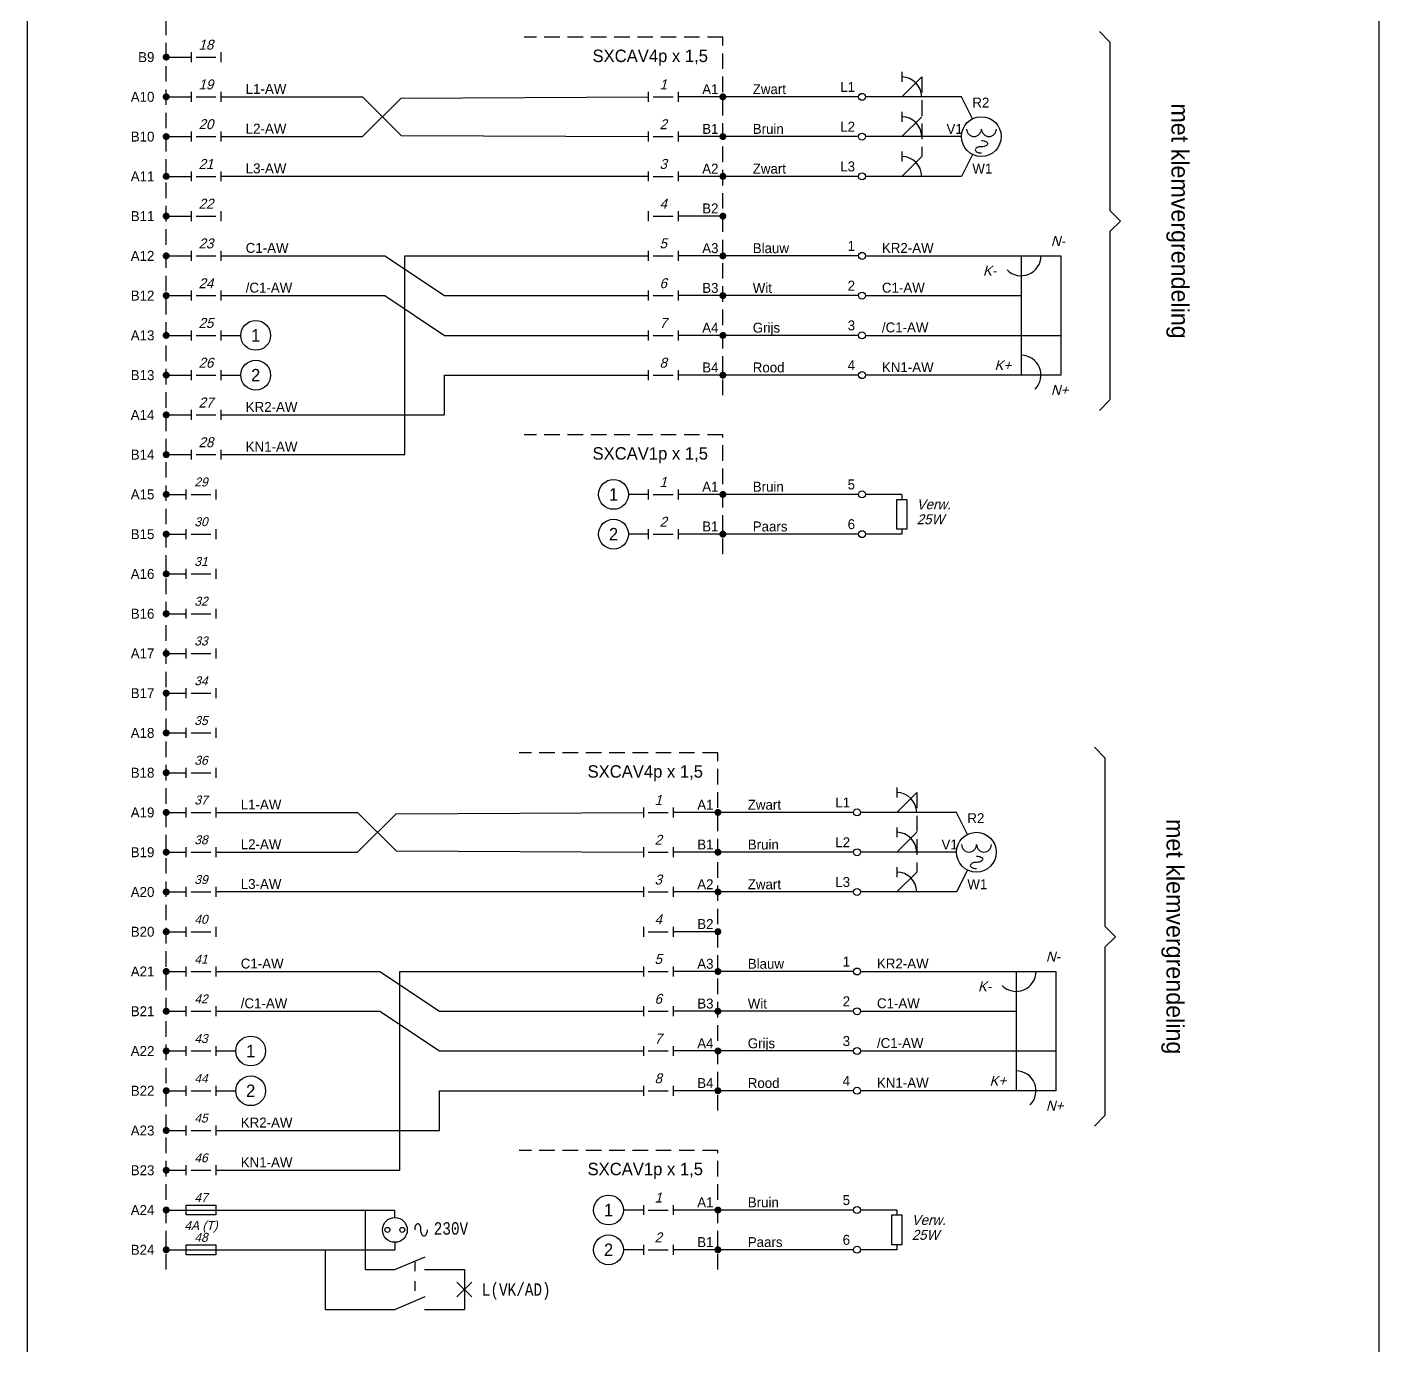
# Model space of a CAD drawing. Header units: millimetres. Extents: x -1040 to 5136, y -2580 to 8636.
# Drawn here: x 864 to 1136, y -947.4 to -682 of the extents above; entities that cross this region are included whole.
import ezdxf
from ezdxf.enums import TextEntityAlignment as Align

# ---------------------------------------------------------------- set-up
doc = ezdxf.new("R2010")
doc.units = ezdxf.units.MM
for name, pattern in [('HIDDEN', [0.375, 0.25, -0.125]), ('HIDDEN2', [4.6875, 3.125, -1.5625]), ('PUNT', [4, 2, -2])]:
    doc.linetypes.add(name, pattern=pattern)
doc.layers.add('18c', color=1, linetype='Continuous')
doc.layers.add('35c', color=2, linetype='Continuous')
doc.layers.add('Nieuw', color=7, linetype='Continuous', true_color=0xff0505)
doc.layers.add('noprint', color=40, linetype='Continuous', plot=False)
doc.styles.add('ISO', font='isoplus')
doc.styles.add('ISO2_5', font='isoplus', dxfattribs={"height": 2.5})
doc.styles.add('ISO2S', font='isoplus', dxfattribs={"oblique": 15, "height": 2})
doc.styles.add('iso3_5', font='isoplus.shx', dxfattribs={"height": 3.5})
doc.styles.add('isoplus', font='isoplus.shx')
doc.styles.add('MONO_8', font='monotxt', dxfattribs={"width": 0.8})
doc.styles.get("Standard").update_dxf_attribs({"font": 'isoplus.shx'})
doc.styles.add('TXTS', font='txt', dxfattribs={"oblique": 15})

# ---------------------------------------------------------------- blocks, each defined once
blk = doc.blocks.new('paginalayout')
at = {"layer": 'noprint'}
blk.add_line((864, -364), (864, -2500), dxfattribs=at)
at = {"layer": 'noprint', "linetype": 'Continuous'}
for p, q in [((1136, -500), (1136, -690)), ((1136, -690), (1136, -900)), ((1136, -900), (1136, -1110))]:
    blk.add_line(p, q, dxfattribs=at)
blk = doc.blocks.new('T_SHR_B1')
at = {"color": 7}
for p, q in [((-3, 1), (-3, -1)), ((-2, 0), (2, 0)), ((3, 1), (3, -1))]:
    blk.add_line(p, q, dxfattribs=at)
at = {"color": 7, "style": 'TXTS', "oblique": 15}
blk.add_attdef('SNAME', text='', height=2, dxfattribs=at).set_placement((0, 2.5), align=Align.MIDDLE)
at = {"color": 1, "style": 'MONO_8', "width": 0.8, "flags": 1}
for tag, p in [('LIJN', (0, 2)), ('STATION', (0, 0)), ('GEBRUIK', (0, -2))]:
    blk.add_attdef(tag, text='', height=1.5, dxfattribs=at).set_placement(p, align=Align.MIDDLE)
blk = doc.blocks.new('T_SP736O')
at = {"color": 7}
for centre, radius in [((0, 0), 2.5), ((-1.5, 0), 0.5), ((1.5, 0), 0.5)]:
    blk.add_circle(centre, radius, dxfattribs=at)
at = {"color": 7, "style": 'ISO2S', "oblique": 15}
blk.add_attdef('L1', text='', height=2, dxfattribs=at).set_placement((-3, 3.12), align=Align.RIGHT)
at = {"color": 9, "style": 'MONO_8', "width": 0.8, "flags": 1}
for tag, p in [('LIJN', (0, 2)), ('STATION', (0, 0)), ('GEBRUIK', (0, -2))]:
    blk.add_attdef(tag, text='', height=1.5, dxfattribs=at).set_placement(p, align=Align.MIDDLE)
at = {"color": 7, "style": 'ISO2S', "oblique": 15}
blk.add_attdef('L2', (3, 3.12), '', height=2, dxfattribs=at)
at = {"color": 7, "style": 'MONO_8', "width": 0.8}
blk.add_attdef('SPNAME', text='', height=2.5, dxfattribs=at).set_placement((0, -5), align=Align.MIDDLE)
blk = doc.blocks.new('T_L71V1')
at = {"color": 2, "linetype": 'Continuous'}
for p, q in [((-1.5, 1.5), (1.5, -1.5)), ((-1.5, -1.5), (1.5, 1.5))]:
    blk.add_line(p, q, dxfattribs=at)
at = {"color": 9, "style": 'MONO_8', "width": 0.8, "flags": 1}
for tag, p in [('LIJN', (0, 2)), ('STATION', (0, 0)), ('GEBRUIK', (0, -2))]:
    blk.add_attdef(tag, text='', height=1.5, dxfattribs=at).set_placement(p, align=Align.MIDDLE)
at = {"color": 7, "style": 'MONO_8', "width": 0.8}
for tag, p, height in [('FT', (3.5, 2.5), 2), ('LNAME', (3.5, -1.25), 2.5)]:
    blk.add_attdef(tag, p, '', height=height, dxfattribs=at)
at = {"color": 7, "style": 'ISO'}
blk.add_attdef('W', (3.5, -4.5), '', height=2, dxfattribs=at)
blk = doc.blocks.new('T_WISS1')
at = {"color": 7, "linetype": 'Continuous'}
blk.add_lwpolyline([(2.5, 0, -0.051099), (2.45, -0.51, -0.064948), (2.32, -0.88, -0.104203), (2.09, -1.17, -0.174705), (1.88, -1.25, -0.174705), (1.66, -1.17, -0.104203), (1.43, -0.88, -0.064948), (1.3, -0.51, -0.051099), (1.25, 0, 0.051099), (1.2, 0.51, 0.064948), (1.07, 0.88, 0.104203), (0.84, 1.17, 0.174705), (0.62, 1.25, 0.174705), (0.41, 1.17, 0.104203), (0.18, 0.88, 0.064948), (0.05, 0.51, 0.051099), (0, 0)], format="xyb", dxfattribs=at)
blk = doc.blocks.new('knooppunt')
at = {"linetype": 'Continuous', "const_width": 0.7}
blk.add_lwpolyline([(-0.35, 0, 1), (0.35, 0, 1)], format="xyb", close=True, dxfattribs=at)
blk = doc.blocks.new('*U153')
at = {"linetype": 'Continuous'}
for p, q in [((-2, -1), (-2, 1)), ((-2, 1), (4, 1)), ((4, 1), (4, -1)), ((4, -1), (-2, -1))]:
    blk.add_line(p, q, dxfattribs=at)
blk.add_line((-2, 0), (4, 0))
at = {"style": 'isoplus', "oblique": 15}
blk.add_attdef('XTRTXTTOP', text='', height=1.8, dxfattribs=at).set_placement((1, 4), align=Align.CENTER)
blk.add_attdef('SNAME', text='', height=1.8, dxfattribs=at).set_placement((1, 2.5), align=Align.MIDDLE)
at = {"style": 'isoplus'}
blk.add_attdef('W', text='', height=1.8, dxfattribs=at).set_placement((1, -2.5), align=Align.MIDDLE)
at = {"style": 'isoplus', "oblique": 15}
blk.add_attdef('XTRTXTBOT', text='', height=1.8, dxfattribs=at).set_placement((1, -4), align=Align.TOP_CENTER)
blk = doc.blocks.new('*U157')
at = {"linetype": 'Continuous'}
for p, q in [((-2, -1), (-2, 1)), ((-2, 1), (4, 1)), ((4, 1), (4, -1)), ((4, -1), (-2, -1))]:
    blk.add_line(p, q, dxfattribs=at)
blk.add_line((-2, 0), (4, 0))
at = {"style": 'isoplus', "oblique": 15}
blk.add_attdef('XTRTXTTOP', text='', height=1.8, dxfattribs=at).set_placement((1, 4), align=Align.CENTER)
blk.add_attdef('SNAME', text='', height=1.8, dxfattribs=at).set_placement((1, 2.5), align=Align.MIDDLE)
at = {"style": 'isoplus'}
blk.add_attdef('W', text='', height=1.8, dxfattribs=at).set_placement((1, -2.5), align=Align.MIDDLE)
at = {"style": 'isoplus', "oblique": 15}
blk.add_attdef('XTRTXTBOT', text='', height=1.8, dxfattribs=at).set_placement((1, -4), align=Align.TOP_CENTER)
blk = doc.blocks.new('*U158')
at = {"linetype": 'Continuous'}
for p, q in [((-2, -1), (-2, 1)), ((4, 1), (4, -1))]:
    blk.add_line(p, q, dxfattribs=at)
blk.add_line((-1, 0), (3, 0))
at = {"style": 'isoplus', "oblique": 15}
blk.add_attdef('XTRTXTTOP', text='', height=1.8, dxfattribs=at).set_placement((1, 4), align=Align.CENTER)
blk.add_attdef('SNAME', text='', height=1.8, dxfattribs=at).set_placement((1, 2.5), align=Align.MIDDLE)
at = {"style": 'isoplus'}
blk.add_attdef('W', text='', height=1.8, dxfattribs=at).set_placement((1, -2.5), align=Align.MIDDLE)
at = {"style": 'isoplus', "oblique": 15}
blk.add_attdef('XTRTXTBOT', text='', height=1.8, dxfattribs=at).set_placement((1, -4), align=Align.TOP_CENTER)
blk = doc.blocks.new('*U159')
at = {"linetype": 'Continuous'}
for p, q in [((-2, -1), (-2, 1)), ((4, 1), (4, -1))]:
    blk.add_line(p, q, dxfattribs=at)
blk.add_line((-1, 0), (3, 0))
at = {"style": 'isoplus', "oblique": 15}
blk.add_attdef('XTRTXTTOP', text='', height=1.8, dxfattribs=at).set_placement((1, 4), align=Align.CENTER)
blk.add_attdef('SNAME', text='', height=1.8, dxfattribs=at).set_placement((1, 2.5), align=Align.MIDDLE)
at = {"style": 'isoplus'}
blk.add_attdef('W', text='', height=1.8, dxfattribs=at).set_placement((1, -2.5), align=Align.MIDDLE)
at = {"style": 'isoplus', "oblique": 15}
blk.add_attdef('XTRTXTBOT', text='', height=1.8, dxfattribs=at).set_placement((1, -4), align=Align.TOP_CENTER)
blk = doc.blocks.new('*U160')
at = {"linetype": 'Continuous'}
for p, q in [((-2, -1), (-2, 1)), ((4, 1), (4, -1))]:
    blk.add_line(p, q, dxfattribs=at)
blk.add_line((-1, 0), (3, 0))
at = {"style": 'isoplus', "oblique": 15}
blk.add_attdef('XTRTXTTOP', text='', height=1.8, dxfattribs=at).set_placement((1, 4), align=Align.CENTER)
blk.add_attdef('SNAME', text='', height=1.8, dxfattribs=at).set_placement((1, 2.5), align=Align.MIDDLE)
at = {"style": 'isoplus'}
blk.add_attdef('W', text='', height=1.8, dxfattribs=at).set_placement((1, -2.5), align=Align.MIDDLE)
at = {"style": 'isoplus', "oblique": 15}
blk.add_attdef('XTRTXTBOT', text='', height=1.8, dxfattribs=at).set_placement((1, -4), align=Align.TOP_CENTER)
blk = doc.blocks.new('*U161')
at = {"linetype": 'Continuous'}
for p, q in [((-2, -1), (-2, 1)), ((4, 1), (4, -1))]:
    blk.add_line(p, q, dxfattribs=at)
blk.add_line((-1, 0), (3, 0))
at = {"style": 'isoplus', "oblique": 15}
blk.add_attdef('XTRTXTTOP', text='', height=1.8, dxfattribs=at).set_placement((1, 4), align=Align.CENTER)
blk.add_attdef('SNAME', text='', height=1.8, dxfattribs=at).set_placement((1, 2.5), align=Align.MIDDLE)
at = {"style": 'isoplus'}
blk.add_attdef('W', text='', height=1.8, dxfattribs=at).set_placement((1, -2.5), align=Align.MIDDLE)
at = {"style": 'isoplus', "oblique": 15}
blk.add_attdef('XTRTXTBOT', text='', height=1.8, dxfattribs=at).set_placement((1, -4), align=Align.TOP_CENTER)
blk = doc.blocks.new('*U162')
at = {"linetype": 'Continuous'}
for p, q in [((-2, -1), (-2, 1)), ((4, 1), (4, -1))]:
    blk.add_line(p, q, dxfattribs=at)
blk.add_line((-1, 0), (3, 0))
at = {"style": 'isoplus', "oblique": 15}
blk.add_attdef('XTRTXTTOP', text='', height=1.8, dxfattribs=at).set_placement((1, 4), align=Align.CENTER)
blk.add_attdef('SNAME', text='', height=1.8, dxfattribs=at).set_placement((1, 2.5), align=Align.MIDDLE)
at = {"style": 'isoplus'}
blk.add_attdef('W', text='', height=1.8, dxfattribs=at).set_placement((1, -2.5), align=Align.MIDDLE)
at = {"style": 'isoplus', "oblique": 15}
blk.add_attdef('XTRTXTBOT', text='', height=1.8, dxfattribs=at).set_placement((1, -4), align=Align.TOP_CENTER)
blk = doc.blocks.new('*U143')
at = {"linetype": 'Continuous'}
for p, q in [((-2, -1), (-2, 1)), ((4, 1), (4, -1))]:
    blk.add_line(p, q, dxfattribs=at)
blk.add_line((-1, 0), (3, 0))
at = {"style": 'isoplus', "oblique": 15}
blk.add_attdef('XTRTXTTOP', text='', height=1.8, dxfattribs=at).set_placement((1, 4), align=Align.CENTER)
blk.add_attdef('SNAME', text='', height=1.8, dxfattribs=at).set_placement((1, 2.5), align=Align.MIDDLE)
at = {"style": 'isoplus'}
blk.add_attdef('W', text='', height=1.8, dxfattribs=at).set_placement((1, -2.5), align=Align.MIDDLE)
at = {"style": 'isoplus', "oblique": 15}
blk.add_attdef('XTRTXTBOT', text='', height=1.8, dxfattribs=at).set_placement((1, -4), align=Align.TOP_CENTER)
blk = doc.blocks.new('*U144')
at = {"linetype": 'Continuous'}
for p, q in [((-2, -1), (-2, 1)), ((4, 1), (4, -1))]:
    blk.add_line(p, q, dxfattribs=at)
blk.add_line((-1, 0), (3, 0))
at = {"style": 'isoplus', "oblique": 15}
blk.add_attdef('XTRTXTTOP', text='', height=1.8, dxfattribs=at).set_placement((1, 4), align=Align.CENTER)
blk.add_attdef('SNAME', text='', height=1.8, dxfattribs=at).set_placement((1, 2.5), align=Align.MIDDLE)
at = {"style": 'isoplus'}
blk.add_attdef('W', text='', height=1.8, dxfattribs=at).set_placement((1, -2.5), align=Align.MIDDLE)
at = {"style": 'isoplus', "oblique": 15}
blk.add_attdef('XTRTXTBOT', text='', height=1.8, dxfattribs=at).set_placement((1, -4), align=Align.TOP_CENTER)
blk = doc.blocks.new('*U145')
at = {"linetype": 'Continuous'}
for p, q in [((-2, -1), (-2, 1)), ((4, 1), (4, -1))]:
    blk.add_line(p, q, dxfattribs=at)
blk.add_line((-1, 0), (3, 0))
at = {"style": 'isoplus', "oblique": 15}
blk.add_attdef('XTRTXTTOP', text='', height=1.8, dxfattribs=at).set_placement((1, 4), align=Align.CENTER)
blk.add_attdef('SNAME', text='', height=1.8, dxfattribs=at).set_placement((1, 2.5), align=Align.MIDDLE)
at = {"style": 'isoplus'}
blk.add_attdef('W', text='', height=1.8, dxfattribs=at).set_placement((1, -2.5), align=Align.MIDDLE)
at = {"style": 'isoplus', "oblique": 15}
blk.add_attdef('XTRTXTBOT', text='', height=1.8, dxfattribs=at).set_placement((1, -4), align=Align.TOP_CENTER)
blk = doc.blocks.new('*U146')
at = {"linetype": 'Continuous'}
for p, q in [((-2, -1), (-2, 1)), ((4, 1), (4, -1))]:
    blk.add_line(p, q, dxfattribs=at)
blk.add_line((-1, 0), (3, 0))
at = {"style": 'isoplus', "oblique": 15}
blk.add_attdef('XTRTXTTOP', text='', height=1.8, dxfattribs=at).set_placement((1, 4), align=Align.CENTER)
blk.add_attdef('SNAME', text='', height=1.8, dxfattribs=at).set_placement((1, 2.5), align=Align.MIDDLE)
at = {"style": 'isoplus'}
blk.add_attdef('W', text='', height=1.8, dxfattribs=at).set_placement((1, -2.5), align=Align.MIDDLE)
at = {"style": 'isoplus', "oblique": 15}
blk.add_attdef('XTRTXTBOT', text='', height=1.8, dxfattribs=at).set_placement((1, -4), align=Align.TOP_CENTER)
blk = doc.blocks.new('*U147')
at = {"linetype": 'Continuous'}
for p, q in [((-2, -1), (-2, 1)), ((4, 1), (4, -1))]:
    blk.add_line(p, q, dxfattribs=at)
blk.add_line((-1, 0), (3, 0))
at = {"style": 'isoplus', "oblique": 15}
blk.add_attdef('XTRTXTTOP', text='', height=1.8, dxfattribs=at).set_placement((1, 4), align=Align.CENTER)
blk.add_attdef('SNAME', text='', height=1.8, dxfattribs=at).set_placement((1, 2.5), align=Align.MIDDLE)
at = {"style": 'isoplus'}
blk.add_attdef('W', text='', height=1.8, dxfattribs=at).set_placement((1, -2.5), align=Align.MIDDLE)
at = {"style": 'isoplus', "oblique": 15}
blk.add_attdef('XTRTXTBOT', text='', height=1.8, dxfattribs=at).set_placement((1, -4), align=Align.TOP_CENTER)
blk = doc.blocks.new('*U148')
at = {"linetype": 'Continuous'}
for p, q in [((-2, -1), (-2, 1)), ((4, 1), (4, -1))]:
    blk.add_line(p, q, dxfattribs=at)
blk.add_line((-1, 0), (3, 0))
at = {"style": 'isoplus', "oblique": 15}
blk.add_attdef('XTRTXTTOP', text='', height=1.8, dxfattribs=at).set_placement((1, 4), align=Align.CENTER)
blk.add_attdef('SNAME', text='', height=1.8, dxfattribs=at).set_placement((1, 2.5), align=Align.MIDDLE)
at = {"style": 'isoplus'}
blk.add_attdef('W', text='', height=1.8, dxfattribs=at).set_placement((1, -2.5), align=Align.MIDDLE)
at = {"style": 'isoplus', "oblique": 15}
blk.add_attdef('XTRTXTBOT', text='', height=1.8, dxfattribs=at).set_placement((1, -4), align=Align.TOP_CENTER)
blk = doc.blocks.new('*U149')
at = {"linetype": 'Continuous'}
for p, q in [((-2, -1), (-2, 1)), ((4, 1), (4, -1))]:
    blk.add_line(p, q, dxfattribs=at)
blk.add_line((-1, 0), (3, 0))
at = {"style": 'isoplus', "oblique": 15}
blk.add_attdef('XTRTXTTOP', text='', height=1.8, dxfattribs=at).set_placement((1, 4), align=Align.CENTER)
blk.add_attdef('SNAME', text='', height=1.8, dxfattribs=at).set_placement((1, 2.5), align=Align.MIDDLE)
at = {"style": 'isoplus'}
blk.add_attdef('W', text='', height=1.8, dxfattribs=at).set_placement((1, -2.5), align=Align.MIDDLE)
at = {"style": 'isoplus', "oblique": 15}
blk.add_attdef('XTRTXTBOT', text='', height=1.8, dxfattribs=at).set_placement((1, -4), align=Align.TOP_CENTER)
blk = doc.blocks.new('*U150')
at = {"linetype": 'Continuous'}
for p, q in [((-2, -1), (-2, 1)), ((4, 1), (4, -1))]:
    blk.add_line(p, q, dxfattribs=at)
blk.add_line((-1, 0), (3, 0))
at = {"style": 'isoplus', "oblique": 15}
blk.add_attdef('XTRTXTTOP', text='', height=1.8, dxfattribs=at).set_placement((1, 4), align=Align.CENTER)
blk.add_attdef('SNAME', text='', height=1.8, dxfattribs=at).set_placement((1, 2.5), align=Align.MIDDLE)
at = {"style": 'isoplus'}
blk.add_attdef('W', text='', height=1.8, dxfattribs=at).set_placement((1, -2.5), align=Align.MIDDLE)
at = {"style": 'isoplus', "oblique": 15}
blk.add_attdef('XTRTXTBOT', text='', height=1.8, dxfattribs=at).set_placement((1, -4), align=Align.TOP_CENTER)
blk = doc.blocks.new('*U151')
at = {"linetype": 'Continuous'}
for p, q in [((-2, -1), (-2, 1)), ((4, 1), (4, -1))]:
    blk.add_line(p, q, dxfattribs=at)
blk.add_line((-1, 0), (3, 0))
at = {"style": 'isoplus', "oblique": 15}
blk.add_attdef('XTRTXTTOP', text='', height=1.8, dxfattribs=at).set_placement((1, 4), align=Align.CENTER)
blk.add_attdef('SNAME', text='', height=1.8, dxfattribs=at).set_placement((1, 2.5), align=Align.MIDDLE)
at = {"style": 'isoplus'}
blk.add_attdef('W', text='', height=1.8, dxfattribs=at).set_placement((1, -2.5), align=Align.MIDDLE)
at = {"style": 'isoplus', "oblique": 15}
blk.add_attdef('XTRTXTBOT', text='', height=1.8, dxfattribs=at).set_placement((1, -4), align=Align.TOP_CENTER)
blk = doc.blocks.new('*U152')
at = {"linetype": 'Continuous'}
for p, q in [((-2, -1), (-2, 1)), ((4, 1), (4, -1))]:
    blk.add_line(p, q, dxfattribs=at)
blk.add_line((-1, 0), (3, 0))
at = {"style": 'isoplus', "oblique": 15}
blk.add_attdef('XTRTXTTOP', text='', height=1.8, dxfattribs=at).set_placement((1, 4), align=Align.CENTER)
blk.add_attdef('SNAME', text='', height=1.8, dxfattribs=at).set_placement((1, 2.5), align=Align.MIDDLE)
at = {"style": 'isoplus'}
blk.add_attdef('W', text='', height=1.8, dxfattribs=at).set_placement((1, -2.5), align=Align.MIDDLE)
at = {"style": 'isoplus', "oblique": 15}
blk.add_attdef('XTRTXTBOT', text='', height=1.8, dxfattribs=at).set_placement((1, -4), align=Align.TOP_CENTER)
blk = doc.blocks.new('*U154')
at = {"linetype": 'Continuous'}
for p, q in [((-2, -1), (-2, 1)), ((4, 1), (4, -1))]:
    blk.add_line(p, q, dxfattribs=at)
blk.add_line((-1, 0), (3, 0))
at = {"style": 'isoplus', "oblique": 15}
blk.add_attdef('XTRTXTTOP', text='', height=1.8, dxfattribs=at).set_placement((1, 4), align=Align.CENTER)
blk.add_attdef('SNAME', text='', height=1.8, dxfattribs=at).set_placement((1, 2.5), align=Align.MIDDLE)
at = {"style": 'isoplus'}
blk.add_attdef('W', text='', height=1.8, dxfattribs=at).set_placement((1, -2.5), align=Align.MIDDLE)
at = {"style": 'isoplus', "oblique": 15}
blk.add_attdef('XTRTXTBOT', text='', height=1.8, dxfattribs=at).set_placement((1, -4), align=Align.TOP_CENTER)
blk = doc.blocks.new('*U155')
at = {"linetype": 'Continuous'}
for p, q in [((-2, -1), (-2, 1)), ((4, 1), (4, -1))]:
    blk.add_line(p, q, dxfattribs=at)
blk.add_line((-1, 0), (3, 0))
at = {"style": 'isoplus', "oblique": 15}
blk.add_attdef('XTRTXTTOP', text='', height=1.8, dxfattribs=at).set_placement((1, 4), align=Align.CENTER)
blk.add_attdef('SNAME', text='', height=1.8, dxfattribs=at).set_placement((1, 2.5), align=Align.MIDDLE)
at = {"style": 'isoplus'}
blk.add_attdef('W', text='', height=1.8, dxfattribs=at).set_placement((1, -2.5), align=Align.MIDDLE)
at = {"style": 'isoplus', "oblique": 15}
blk.add_attdef('XTRTXTBOT', text='', height=1.8, dxfattribs=at).set_placement((1, -4), align=Align.TOP_CENTER)
blk = doc.blocks.new('*U156')
at = {"linetype": 'Continuous'}
for p, q in [((-2, -1), (-2, 1)), ((4, 1), (4, -1))]:
    blk.add_line(p, q, dxfattribs=at)
blk.add_line((-1, 0), (3, 0))
at = {"style": 'isoplus', "oblique": 15}
blk.add_attdef('XTRTXTTOP', text='', height=1.8, dxfattribs=at).set_placement((1, 4), align=Align.CENTER)
blk.add_attdef('SNAME', text='', height=1.8, dxfattribs=at).set_placement((1, 2.5), align=Align.MIDDLE)
at = {"style": 'isoplus'}
blk.add_attdef('W', text='', height=1.8, dxfattribs=at).set_placement((1, -2.5), align=Align.MIDDLE)
at = {"style": 'isoplus', "oblique": 15}
blk.add_attdef('XTRTXTBOT', text='', height=1.8, dxfattribs=at).set_placement((1, -4), align=Align.TOP_CENTER)
blk = doc.blocks.new('T_VBLB1')
at = {"color": 7}
blk.add_line((0, 0), (4, 4), dxfattribs=at)
blk.add_arc((0, 0), 4, 0, 90, dxfattribs=at)
at = {"color": 7, "style": 'ISO2S', "oblique": 15}
for tag, p in [('B', (2, 5)), ('M', (-1, 2)), ('LO', (-2, -3))]:
    blk.add_attdef(tag, text='', height=2, dxfattribs=at).set_placement(p, align=Align.RIGHT)
at = {"color": 7, "style": 'ISO2_5'}
for tag, p in [('KNMT', (6, 4.5)), ('KNMB', (6, 1))]:
    blk.add_attdef(tag, p, '', height=2.5, dxfattribs=at)
at = {"color": 9, "style": 'MONO_8', "width": 0.8, "flags": 1}
for tag, p in [('LIJN', (0, 2)), ('STATION', (0, 0)), ('GEBRUIK', (0, -2))]:
    blk.add_attdef(tag, text='', height=1.5, dxfattribs=at).set_placement(p, align=Align.MIDDLE)
at = {"color": 7, "style": 'ISO2S', "oblique": 15}
blk.add_attdef('RO', (6, -3), '', height=2, dxfattribs=at)
blk = doc.blocks.new('T_LIJN')
at = {"color": 7}
blk.add_line((-1, 0), (1, 0), dxfattribs=at)
at = {"color": 7, "style": 'MONO_8', "width": 0.8, "flags": 1}
blk.add_attdef('NAME', text='', height=2.5, dxfattribs=at).set_placement((0, 4), align=Align.MIDDLE)
at = {"color": 9, "style": 'MONO_8', "width": 0.8, "flags": 1}
for tag, p in [('LIJN', (0, 2)), ('STATION', (0, 0)), ('GEBRUIK', (0, -2))]:
    blk.add_attdef(tag, text='', height=1.5, dxfattribs=at).set_placement(p, align=Align.MIDDLE)
blk = doc.blocks.new('T_W74V1')
at = {"color": 7, "linetype": 'Continuous'}
blk.add_lwpolyline([(-1, 3), (1, 3), (1, -3), (-1, -3)], close=True, dxfattribs=at)
at = {"color": 1, "style": 'MONO_8', "width": 0.8, "flags": 1}
for tag, p in [('LIJN', (0, 2)), ('STATION', (0, 0)), ('GEBRUIK', (0, -2))]:
    blk.add_attdef(tag, text='', height=1.5, dxfattribs=at).set_placement(p, align=Align.MIDDLE)
at = {"color": 7, "style": 'ISO2S', "oblique": 15}
for tag, p in [('WRNAME', (3, 1)), ('W', (3, -2))]:
    blk.add_attdef(tag, p, '', height=2, dxfattribs=at)
blk = doc.blocks.new('T_XKRO2')
at = {"color": 7, "linetype": 'Continuous'}
blk.add_arc((0, 0), 4, 225, 0, dxfattribs=at)
at = {"color": 7, "style": 'ISO2S', "oblique": 15}
for tag, p in [('LB', (-2, 2)), ('M', (-5, -4)), ('LO', (-2, -8))]:
    blk.add_attdef(tag, text='', height=2, dxfattribs=at).set_placement(p, align=Align.RIGHT)
at = {"color": 9, "style": 'MONO_8', "width": 0.8, "flags": 1}
for tag, p in [('LIJN', (0, 2)), ('STATION', (0, 0)), ('GEBRUIK', (0, -2))]:
    blk.add_attdef(tag, text='', height=1.5, dxfattribs=at).set_placement(p, align=Align.MIDDLE)
at = {"color": 7, "style": 'ISO2S', "oblique": 15}
blk.add_attdef('RB', (6, 2), '', height=2, dxfattribs=at)
at = {"color": 7, "style": 'ISO2_5'}
for tag, p in [('KNMT', (2, -8.5)), ('KNMB', (2, -12))]:
    blk.add_attdef(tag, p, '', height=2.5, dxfattribs=at)
blk = doc.blocks.new('T_XKRB1')
at = {"color": 7, "linetype": 'Continuous'}
blk.add_arc((0, 0), 4, 315, 90, dxfattribs=at)
at = {"color": 7, "style": 'ISO2S', "oblique": 15}
for tag, p in [('LB', (-2, 6)), ('M', (-2, 1)), ('LO', (-2, -4))]:
    blk.add_attdef(tag, text='', height=2, dxfattribs=at).set_placement(p, align=Align.RIGHT)
at = {"color": 7, "style": 'ISO2_5'}
for tag, p in [('KNMT', (6, 4.5)), ('KNMB', (6, 1))]:
    blk.add_attdef(tag, p, '', height=2.5, dxfattribs=at)
at = {"color": 9, "style": 'MONO_8', "width": 0.8, "flags": 1}
for tag, p in [('LIJN', (0, 2)), ('STATION', (0, 0)), ('GEBRUIK', (0, -2))]:
    blk.add_attdef(tag, text='', height=1.5, dxfattribs=at).set_placement(p, align=Align.MIDDLE)
at = {"color": 7, "style": 'ISO2S', "oblique": 15}
blk.add_attdef('RO', (6, -4), '', height=2, dxfattribs=at)
blk = doc.blocks.new('*U166')
at = {"color": 7}
for p, q in [((128.3, 0), (92, 0)), ((149, 0), (129.7, 0)), ((128.3, -8), (92, -8)), ((149, -8), (129.7, -8)), ((86, -16), (0, -16)), ((128.3, -16), (92, -16)), ((149, -16), (129.7, -16)), ((37, -72), (37, -32)), ((37, -32), (86, -32)), ((128.3, -32), (101, -32)), ((129.7, -32), (169, -32)), ((161, -32), (161, -56)), ((169, -32), (169, -56)), ((128.3, -40), (101, -40)), ((129.7, -40), (161, -40)), ((128.3, -48), (101, -48)), ((129.7, -48), (169, -48)), ((128.3, -56), (101, -56)), ((169, -56), (129.7, -56)), ((0, -64), (45, -64)), ((128.3, -80), (101, -80)), ((128.3, -88), (101, -88))]:
    blk.add_line(p, q, dxfattribs=at)
at = {"color": 7, "linetype": 'Continuous'}
for p, q in [((151.21, -4.42), (149, 0)), ((151.21, -11.58), (149, -16)), ((101, -24), (92, -24)), ((101, -32), (92, -32)), ((101, -40), (92, -40)), ((101, -48), (92, -48)), ((101, -56), (92, -56)), ((101, -80), (92, -80)), ((101, -88), (92, -88))]:
    blk.add_line(p, q, dxfattribs=at)
at = {"linetype": 'Continuous'}
for p, q in [((0, -48), (4, -48)), ((0, -56), (4, -56)), ((86, -80), (82, -80)), ((137, -80), (129.7, -80)), ((137, -80), (137, -81)), ((137, -87), (137, -88)), ((86, -88), (82, -88)), ((137, -88), (129.7, -88))]:
    blk.add_line(p, q, dxfattribs=at)
at = {"color": 7}
for points in [[(0, 0), (28.5, 0)], [(0, -8), (28.5, -8)], [(0, -32), (33, -32), (45, -40), (86, -40)], [(0, -40), (33, -40), (45, -48), (86, -48)], [(45, -64), (45, -56), (86, -56)], [(0, -72), (37, -72)]]:
    blk.add_lwpolyline(points, dxfattribs=at)
at = {"color": 7, "const_width": 0.7}
for points in [[(100.65, 0, 1), (101.35, 0, 1)], [(100.65, -8, 1), (101.35, -8, 1)], [(100.65, -16, 1), (101.35, -16, 1)], [(100.65, -24, 1), (101.35, -24, 1)], [(100.65, -32, 1), (101.35, -32, 1)], [(100.65, -40, 1), (101.35, -40, 1)], [(100.65, -48, 1), (101.35, -48, 1)], [(100.65, -56, 1), (101.35, -56, 1)], [(100.65, -80, 1), (101.35, -80, 1)], [(100.65, -88, 1), (101.35, -88, 1)]]:
    blk.add_lwpolyline(points, format="xyb", close=True, dxfattribs=at)
at = {"color": 7, "linetype": 'Continuous'}
blk.add_lwpolyline([(150.03, -6.48, 1), (153.03, -6.48, 1), (156.03, -6.48)], format="xyb", dxfattribs=at)
at = {"color": 7}
for centre, radius in [((129, 0), 0.7), ((153, -8), 4), ((129, -8), 0.7), ((129, -16), 0.7), ((129, -32), 0.7), ((129, -40), 0.7), ((129, -48), 0.7), ((129, -56), 0.7), ((129, -80), 0.7), ((129, -88), 0.7)]:
    blk.add_circle(centre, radius, dxfattribs=at)
at = {"linetype": 'Continuous'}
for centre in [(7, -48), (7, -56), (79, -80), (79, -88)]:
    blk.add_circle(centre, 3, dxfattribs=at)
at = {"layer": '18c', "linetype": 'HIDDEN2'}
blk.add_line((141, 4), (141, -12), dxfattribs=at)
for points in [[(101, -60), (101, 12), (61, 12)], [(101, -92), (101, -68), (61, -68)]]:
    blk.add_lwpolyline(points, dxfattribs=at)
at = {"layer": '35c', "color": 7, "linetype": 'Continuous'}
blk.add_lwpolyline([(176.76, 13.12), (178.88, 11), (178.88, -22.88), (181, -25), (178.88, -27.12), (178.88, -61), (176.76, -63.12)], dxfattribs=at)
at = {"color": 7}
for p, values in [((89, 0), {'SNAME': '1'}), ((89, -8), {'SNAME': '2'}), ((89, -16), {'SNAME': '3'}), ((89, -24), {'SNAME': '4'}), ((89, -32), {'SNAME': '5'}), ((89, -40), {'SNAME': '6'}), ((89, -48), {'SNAME': '7'}), ((89, -56), {'SNAME': '8'}), ((89, -80), {'SNAME': '1'}), ((89, -88), {'SNAME': '2'})]:
    blk.add_blockref('T_SHR_B1', p, dxfattribs=at).add_auto_attribs(values)
at = {"color": 0, "rotation": 270}
for p in [(137, 4), (137, -4), (137, -12)]:
    blk.add_blockref('T_LIJN', p, dxfattribs=at)
at = {"color": 0}
for p in [(137, 0), (137, -8), (137, -16)]:
    blk.add_blockref('T_VBLB1', p, dxfattribs=at)
at = {"color": 7, "linetype": 'Continuous', "rotation": 89.99999999999999}
blk.add_blockref('T_WISS1', (153.03, -11.29), dxfattribs=at)
at = {"color": 1}
for name, p, values in [('T_XKRO2', (161, -32), {'RB': 'N-', 'M': 'K-'}), ('T_XKRB1', (161, -56), {'RO': 'N+', 'M': 'K+'})]:
    blk.add_blockref(name, p, dxfattribs=at).add_auto_attribs(values)
at = {"linetype": 'Continuous'}
blk.add_blockref('T_W74V1', (137, -84), dxfattribs=at).add_auto_attribs({'WRNAME': 'Verw.', 'W': '25W'})
at = {"color": 7, "linetype": 'Continuous', "style": 'isoplus'}
for s, p in [('SXCAV4p x 1,5', (98, 7)), ('SXCAV1p x 1,5', (98, -73))]:
    blk.add_text(s, height=2.5, dxfattribs=at).set_placement(p, align=Align.RIGHT)
at = {"color": 7, "style": 'isoplus'}
for s, p in [('L1', (127.59, 1)), ('L2', (127.59, -7)), ('L3', (127.59, -15)), ('1', (127.59, -31)), ('2', (127.59, -39)), ('3', (127.59, -47)), ('4', (127.59, -55)), ('5', (127.59, -79)), ('6', (127.59, -87))]:
    blk.add_text(s, height=2, dxfattribs=at).set_placement(p, align=Align.RIGHT)
at = {"color": 7, "linetype": 'Continuous', "style": 'isoplus'}
for s, p in [('L1-AW', (5, 0)), ('L2-AW', (5, -8)), ('L3-AW', (5, -16)), ('C1-AW', (5, -32)), ('KR2-AW', (133, -32)), ('/C1-AW', (5, -40)), ('C1-AW', (133, -40)), ('/C1-AW', (133, -48)), ('KN1-AW', (133, -56)), ('KR2-AW', (5, -64)), ('KN1-AW', (5, -72))]:
    blk.add_text(s, height=2, dxfattribs=at).set_placement(p, align=Align.BOTTOM_LEFT)
at = {"color": 7, "style": 'isoplus'}
for s, p in [('A1', (96.84, 0.55)), ('Zwart', (107.01, 0.55)), ('Bruin', (107.01, -7.45)), ('B1', (96.84, -7.45)), ('A2', (96.84, -15.45)), ('Zwart', (107.01, -15.45)), ('B2', (96.84, -23.45)), ('A3', (96.84, -31.45)), ('Blauw', (107.01, -31.45)), ('B3', (96.84, -39.45)), ('Wit', (107.01, -39.45)), ('A4', (96.84, -47.45)), ('Grijs', (107.01, -47.45)), ('B4', (96.84, -55.45)), ('Rood', (107.01, -55.45)), ('A1', (96.84, -79.45)), ('Bruin', (107.01, -79.45)), ('B1', (96.84, -87.45)), ('Paars', (107.01, -87.45))]:
    blk.add_text(s, height=2, dxfattribs=at).set_placement(p)
at = {"color": 7, "linetype": 'HIDDEN', "style": 'isoplus'}
for s, p in [('R2', (151.19, -2.15)), ('V1', (145.99, -7.45)), ('W1', (151.19, -15.44))]:
    blk.add_text(s, height=2, dxfattribs=at).set_placement(p)
at = {"color": 2, "linetype": 'HIDDEN2', "style": 'isoplus'}
blk.add_text('met klemvergrendeling', height=3.5, rotation=270, dxfattribs=at).set_placement((193, -25), align=Align.MIDDLE_CENTER)
at = {"linetype": 'Continuous'}
for s, p in [('1', (7, -48)), ('2', (7, -56)), ('1', (79, -80)), ('2', (79, -88))]:
    blk.add_text(s, height=2.5, dxfattribs=at).set_placement(p, align=Align.MIDDLE_CENTER)
for tag, p in [('AWKABELKOP', (98, 14)), ('VERWARMINGKABELKOP', (98, -66))]:
    blk.add_attdef(tag, text='', height=2.5, dxfattribs=at).set_placement(p, align=Align.RIGHT)
at = {"layer": '35c', "linetype": 'Continuous', "style": 'iso3_5'}
blk.add_attdef('AW', text='', height=3.5, rotation=270, dxfattribs=at).set_placement((185, -25), align=Align.MIDDLE_CENTER)

msp = doc.modelspace()

# ---------------------------------------------------------------- linework, layer by layer
at = {"color": 7}
for p, q in [((892, -688), (897, -688)), ((892, -696), (897, -696)), ((892, -704), (897, -704)), ((892, -712), (897, -712)), ((892, -720), (897, -720)), ((892, -728), (897, -728)), ((892, -736), (897, -736)), ((892, -744), (897, -744)), ((892, -752), (897, -752)), ((892, -760), (897, -760)), ((892, -768), (897, -768)), ((892, -776), (896, -776)), ((892, -784), (896, -784)), ((892, -792), (896, -792)), ((892, -800), (896, -800)), ((892, -808), (896, -808)), ((892, -816), (896, -816)), ((892, -824), (896, -824)), ((892, -832), (896, -832)), ((892, -840), (896, -840)), ((892, -848), (896, -848)), ((892, -856), (896, -856)), ((892, -864), (896, -864)), ((892, -872), (896, -872)), ((892, -880), (896, -880)), ((892, -888), (896, -888)), ((892, -896), (896, -896)), ((892, -904), (896, -904)), ((892, -912), (896, -912)), ((892, -920), (896, -920)), ((902, -920), (938, -920)), ((938, -921.5), (938, -920)), ((938, -926.5), (938, -928)), ((892, -928), (896, -928)), ((902, -928), (938, -928)), ((944, -932), (952, -932)), ((952, -932), (952, -940)), ((944, -940), (952, -940))]:
    msp.add_line(p, q, dxfattribs=at)
at = {"linetype": 'PUNT'}
msp.add_line((942, -930.286), (942, -938.286), dxfattribs=at)
at = {"color": 7, "const_width": 0.7}
for points in [[(891.65, -688, 1), (892.35, -688, 1)], [(891.65, -696, 1), (892.35, -696, 1)], [(891.65, -704, 1), (892.35, -704, 1)], [(891.65, -712, 1), (892.35, -712, 1)], [(891.65, -720, 1), (892.35, -720, 1)], [(891.65, -728, 1), (892.35, -728, 1)], [(891.65, -736, 1), (892.35, -736, 1)], [(891.65, -744, 1), (892.35, -744, 1)], [(891.65, -752, 1), (892.35, -752, 1)], [(891.65, -760, 1), (892.35, -760, 1)], [(891.65, -768, 1), (892.35, -768, 1)]]:
    msp.add_lwpolyline(points, format="xyb", close=True, dxfattribs=at)
for points in [[(932, -920), (932, -932), (938, -932), (944.081, -929.394)], [(924, -928), (924, -940), (938, -940), (944.081, -937.394)]]:
    msp.add_lwpolyline(points)
at = {"layer": '18c', "linetype": 'HIDDEN2'}
msp.add_lwpolyline([(892, -932), (892, -540), (940, -540)], dxfattribs=at)
at = {"layer": 'Nieuw', "linetype": 'Continuous'}
for points in [[(931.5, -696), (939.25, -703.75), (989, -704)], [(931.5, -704), (939.25, -696.25), (989, -696)], [(930.5, -840), (938.25, -847.75), (988, -848)], [(930.5, -848), (938.25, -840.25), (988, -840)]]:
    msp.add_lwpolyline(points, dxfattribs=at)

# ---------------------------------------------------------------- block references
at = {"color": 7}
for name, p, values in [('T_SHR_B1', (900, -688), {'SNAME': '18'}), ('T_SHR_B1', (900, -696), {'SNAME': '19'}), ('T_SHR_B1', (900, -704), {'SNAME': '20'}), ('T_SHR_B1', (900, -712), {'SNAME': '21'}), ('T_SHR_B1', (900, -720), {'SNAME': '22'}), ('T_SHR_B1', (900, -728), {'SNAME': '23'}), ('T_SHR_B1', (900, -736), {'SNAME': '24'}), ('T_SHR_B1', (900, -744), {'SNAME': '25'}), ('T_SHR_B1', (900, -752), {'SNAME': '26'}), ('T_SHR_B1', (900, -760), {'SNAME': '27'}), ('T_SHR_B1', (900, -768), {'SNAME': '28'}), ('T_L71V1', (952, -936), {'LNAME': 'L(VK/AD)'})]:
    msp.add_blockref(name, p, dxfattribs=at).add_auto_attribs(values)
at = {"linetype": 'Continuous'}
for name, p in [('*U166', (903, -696)), ('knooppunt', (892, -776)), ('knooppunt', (892, -784)), ('knooppunt', (892, -792)), ('knooppunt', (892, -800)), ('knooppunt', (892, -808)), ('knooppunt', (892, -816)), ('knooppunt', (892, -824)), ('*U166', (902, -840)), ('knooppunt', (892, -832)), ('knooppunt', (892, -840)), ('knooppunt', (892, -848)), ('knooppunt', (892, -856)), ('knooppunt', (892, -864)), ('knooppunt', (892, -872)), ('knooppunt', (892, -880)), ('knooppunt', (892, -888)), ('knooppunt', (892, -896)), ('knooppunt', (892, -904)), ('knooppunt', (892, -912)), ('knooppunt', (892, -920)), ('knooppunt', (892, -928))]:
    msp.add_blockref(name, p, dxfattribs=at)
ref = msp.add_blockref('*U156', (898, -776), dxfattribs=at)
ref.add_attrib('SNAME', '29', dxfattribs={"color": 7, "height": 1.8, "style": 'isoplus', "oblique": 15}).set_placement((899, -773.5), align=Align.MIDDLE)
ref = msp.add_blockref('*U155', (898, -784), dxfattribs=at)
ref.add_attrib('SNAME', '30', dxfattribs={"color": 7, "height": 1.8, "style": 'isoplus', "oblique": 15}).set_placement((899, -781.5), align=Align.MIDDLE)
ref = msp.add_blockref('*U154', (898, -792), dxfattribs=at)
ref.add_attrib('SNAME', '31', dxfattribs={"color": 7, "height": 1.8, "style": 'isoplus', "oblique": 15}).set_placement((899, -789.5), align=Align.MIDDLE)
ref = msp.add_blockref('*U152', (898, -800), dxfattribs=at)
ref.add_attrib('SNAME', '32', dxfattribs={"color": 7, "height": 1.8, "style": 'isoplus', "oblique": 15}).set_placement((899, -797.5), align=Align.MIDDLE)
ref = msp.add_blockref('*U151', (898, -808), dxfattribs=at)
ref.add_attrib('SNAME', '33', dxfattribs={"color": 7, "height": 1.8, "style": 'isoplus', "oblique": 15}).set_placement((899, -805.5), align=Align.MIDDLE)
ref = msp.add_blockref('*U150', (898, -816), dxfattribs=at)
ref.add_attrib('SNAME', '34', dxfattribs={"color": 7, "height": 1.8, "style": 'isoplus', "oblique": 15}).set_placement((899, -813.5), align=Align.MIDDLE)
ref = msp.add_blockref('*U149', (898, -824), dxfattribs=at)
ref.add_attrib('SNAME', '35', dxfattribs={"color": 7, "height": 1.8, "style": 'isoplus', "oblique": 15}).set_placement((899, -821.5), align=Align.MIDDLE)
ref = msp.add_blockref('*U148', (898, -832), dxfattribs=at)
ref.add_attrib('SNAME', '36', dxfattribs={"color": 7, "height": 1.8, "style": 'isoplus', "oblique": 15}).set_placement((899, -829.5), align=Align.MIDDLE)
ref = msp.add_blockref('*U147', (898, -840), dxfattribs=at)
ref.add_attrib('SNAME', '37', dxfattribs={"color": 7, "height": 1.8, "style": 'isoplus', "oblique": 15}).set_placement((899, -837.5), align=Align.MIDDLE)
ref = msp.add_blockref('*U146', (898, -848), dxfattribs=at)
ref.add_attrib('SNAME', '38', dxfattribs={"color": 7, "height": 1.8, "style": 'isoplus', "oblique": 15}).set_placement((899, -845.5), align=Align.MIDDLE)
ref = msp.add_blockref('*U145', (898, -856), dxfattribs=at)
ref.add_attrib('SNAME', '39', dxfattribs={"color": 7, "height": 1.8, "style": 'isoplus', "oblique": 15}).set_placement((899, -853.5), align=Align.MIDDLE)
ref = msp.add_blockref('*U144', (898, -864), dxfattribs=at)
ref.add_attrib('SNAME', '40', dxfattribs={"color": 7, "height": 1.8, "style": 'isoplus', "oblique": 15}).set_placement((899, -861.5), align=Align.MIDDLE)
ref = msp.add_blockref('*U143', (898, -872), dxfattribs=at)
ref.add_attrib('SNAME', '41', dxfattribs={"color": 7, "height": 1.8, "style": 'isoplus', "oblique": 15}).set_placement((899, -869.5), align=Align.MIDDLE)
ref = msp.add_blockref('*U162', (898, -880), dxfattribs=at)
ref.add_attrib('SNAME', '42', dxfattribs={"color": 7, "height": 1.8, "style": 'isoplus', "oblique": 15}).set_placement((899, -877.5), align=Align.MIDDLE)
ref = msp.add_blockref('*U161', (898, -888), dxfattribs=at)
ref.add_attrib('SNAME', '43', dxfattribs={"color": 7, "height": 1.8, "style": 'isoplus', "oblique": 15}).set_placement((899, -885.5), align=Align.MIDDLE)
ref = msp.add_blockref('*U160', (898, -896), dxfattribs=at)
ref.add_attrib('SNAME', '44', dxfattribs={"color": 7, "height": 1.8, "style": 'isoplus', "oblique": 15}).set_placement((899, -893.5), align=Align.MIDDLE)
ref = msp.add_blockref('*U159', (898, -904), dxfattribs=at)
ref.add_attrib('SNAME', '45', dxfattribs={"color": 7, "height": 1.8, "style": 'isoplus', "oblique": 15}).set_placement((899, -901.5), align=Align.MIDDLE)
ref = msp.add_blockref('*U158', (898, -912), dxfattribs=at)
ref.add_attrib('SNAME', '46', dxfattribs={"color": 7, "height": 1.8, "style": 'isoplus', "oblique": 15}).set_placement((899, -909.5), align=Align.MIDDLE)
ref = msp.add_blockref('*U157', (898, -920), dxfattribs=at)
ref.add_attrib('SNAME', '47', dxfattribs={"color": 7, "height": 1.8, "style": 'isoplus', "oblique": 15}).set_placement((899, -917.5), align=Align.MIDDLE)
at = {"color": 7}
ref = msp.add_blockref('T_SP736O', (938, -924), dxfattribs=at)
ref.add_attrib('SPNAME', '230V', dxfattribs={"color": 7, "height": 2.5, "style": 'MONO_8', "width": 0.8}).set_placement((949.285, -923.705), align=Align.MIDDLE)
at = {"linetype": 'Continuous'}
ref = msp.add_blockref('*U153', (898, -928), dxfattribs=at)
ref.add_attrib('SNAME', '48', dxfattribs={"color": 7, "height": 1.8, "style": 'isoplus', "oblique": 15}).set_placement((899, -925.5), align=Align.MIDDLE)
ref.add_attrib('XTRTXTTOP', '4A (T)', dxfattribs={"color": 7, "height": 1.8, "style": 'isoplus', "oblique": 15}).set_placement((899, -924), align=Align.CENTER)
msp.add_blockref('T_WISS1', (942, -924))
at = {"layer": 'noprint', "linetype": 'Continuous'}
msp.add_blockref('paginalayout', (0, 0), dxfattribs=at)

# ---------------------------------------------------------------- texts
at = {"color": 7, "style": 'isoplus'}
for s, p in [('B9', (889.625, -689)), ('A10', (889.625, -697)), ('B10', (889.625, -705)), ('A11', (889.625, -713)), ('B11', (889.625, -721)), ('A12', (889.625, -729)), ('B12', (889.625, -737)), ('A13', (889.625, -745)), ('B13', (889.625, -753)), ('A14', (889.625, -761)), ('B14', (889.625, -769)), ('A15', (889.625, -777)), ('B15', (889.625, -785)), ('A16', (889.625, -793)), ('B16', (889.625, -801)), ('A17', (889.625, -809)), ('B17', (889.625, -817)), ('A18', (889.625, -825)), ('B18', (889.625, -833)), ('A19', (889.625, -841)), ('B19', (889.625, -849)), ('A20', (889.625, -857)), ('B20', (889.625, -865)), ('A21', (889.625, -873)), ('B21', (889.625, -881)), ('A22', (889.625, -889)), ('B22', (889.625, -897)), ('A23', (889.625, -905)), ('B23', (889.625, -913)), ('A24', (889.625, -921)), ('B24', (889.625, -929))]:
    msp.add_text(s, height=2, dxfattribs=at).set_placement(p, align=Align.RIGHT)

doc.saveas('drawing.dxf')
